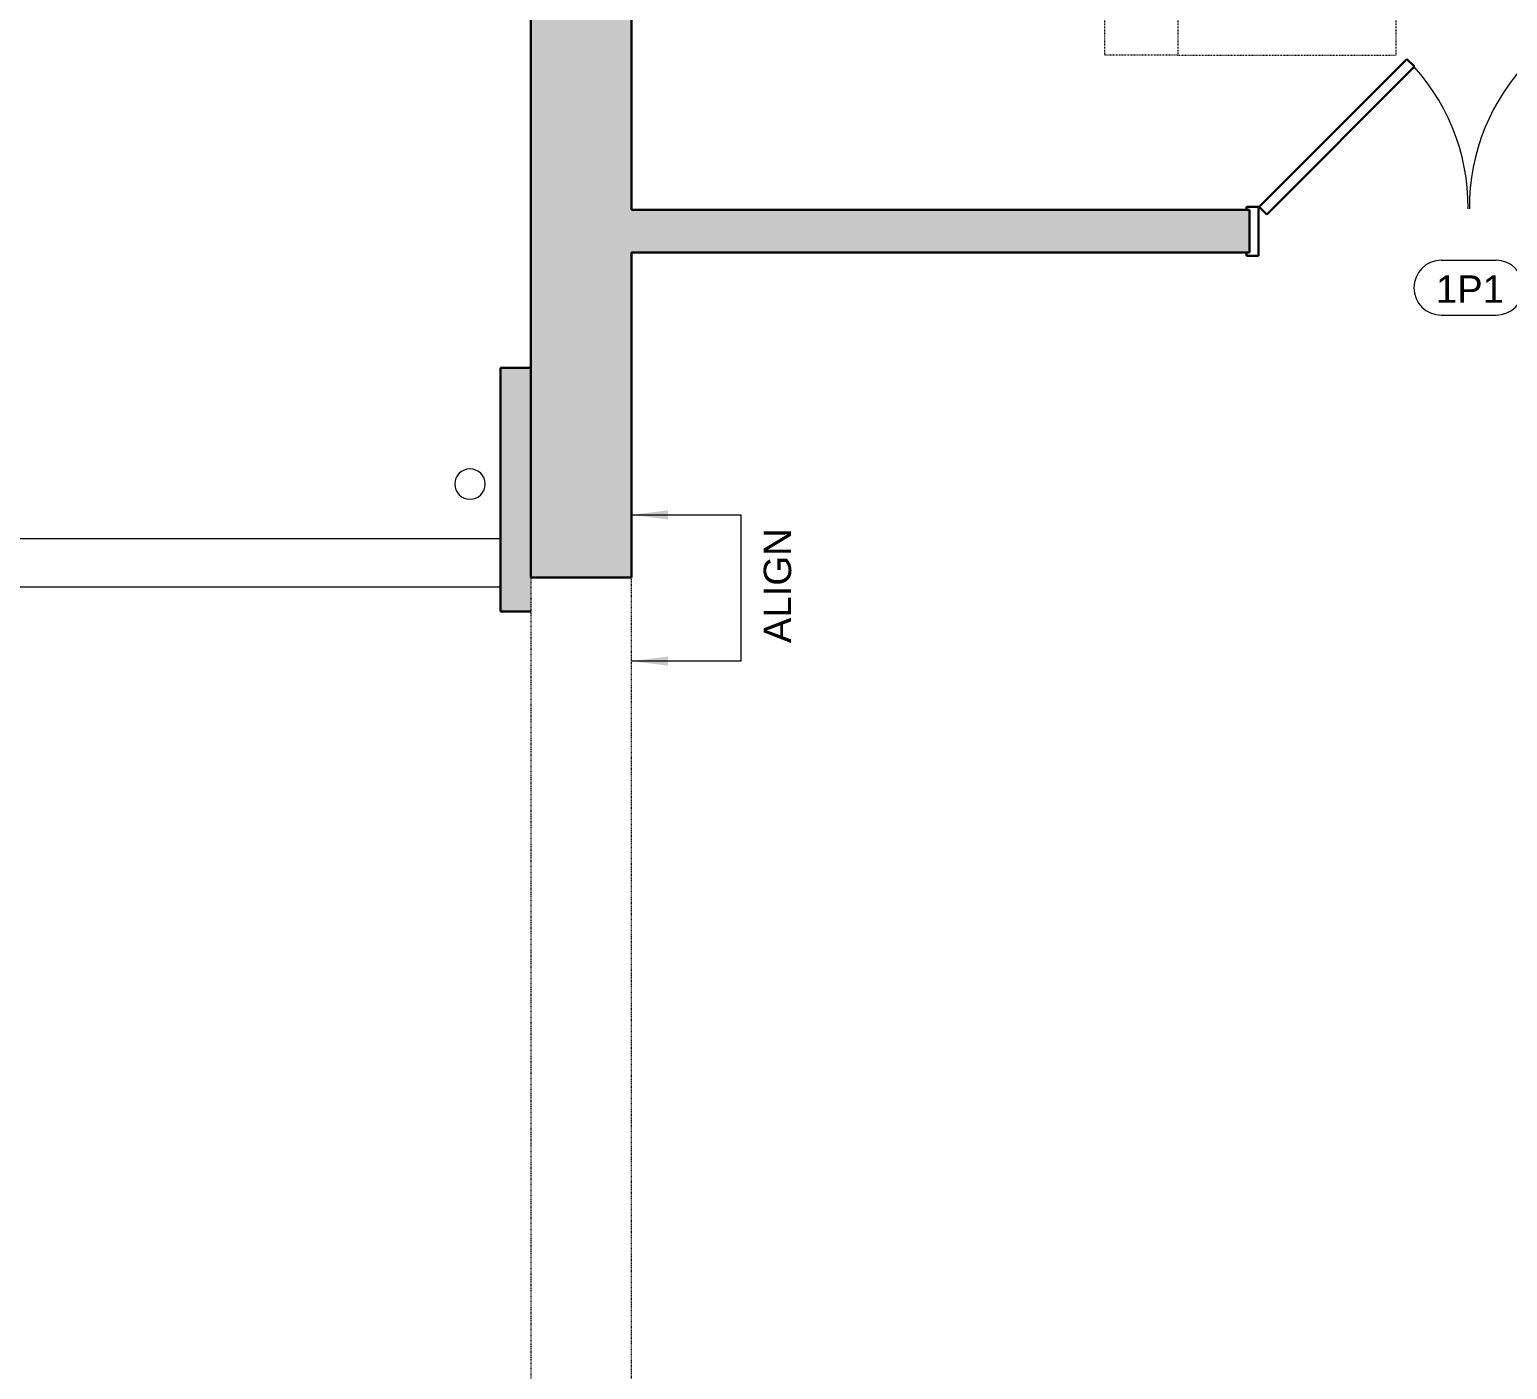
# Model space of a CAD drawing. Header units: inches. Extents: x -1287 to 1590, y -3558 to 989.
# Drawn here: x 382 to 624.6, y 173.2 to 393.1 of the extents above; entities that cross this region are included whole.
import ezdxf

# ---------------------------------------------------------------- set-up
doc = ezdxf.new("R2010")
doc.units = ezdxf.units.IN
doc.header["$MEASUREMENT"] = 0
doc.linetypes.add('Dash', pattern=[0.25, 0.125, -0.125])
doc.linetypes.add('Overhead', pattern=[0.15625, 0.09375, -0.0625])
for name, color, linetype, lineweight in [('A-ANNO-NOTE', 131, 'Continuous', 9), ('A-DETL-GENF', 92, 'Continuous', 18), ('A-DETL-MEDM', 33, 'Continuous', 18), ('A-DOOR', 31, 'Continuous', 18), ('A-DOOR-FRAM', 31, 'Continuous', 30), ('A-DOOR-IDEN', 31, 'Continuous', 9), ('A-FLOR', 192, 'Continuous', 18), ('A-GENM', 13, 'Continuous', 9), ('A-WALL', 113, 'Continuous', 18), ('A-WALL-PATT', 111, 'Continuous', 18), ('I-WALL', 2, 'Continuous', 18)]:
    doc.layers.add(name, color=color, linetype=linetype, lineweight=lineweight)
doc.styles.add('Swis721 Lt BT', font='swissl.ttf', dxfattribs={"height": 4.5})
doc.styles.add('Swis721 Lt BT_1', font='swissl.ttf', dxfattribs={"height": 0.09375})

# ---------------------------------------------------------------- blocks, each defined once
blk = doc.blocks.new('Double Flush - D3 5_9_ X 7_-6680602-1st Floor Construction')
at = {"layer": 'A-DOOR', "color": 8, "lineweight": 30}
for p, q in [((-34.41, 4), (-10.14, 28.26)), ((-8.91, 27.03), (-33.17, 2.76)), ((-10.14, 28.26), (-8.91, 27.03)), ((10.14, 28.26), (8.91, 27.03)), ((8.91, 27.03), (33.17, 2.76)), ((34.41, 4), (10.14, 28.26)), ((-33.17, 2.76), (-34.41, 4)), ((33.17, 2.76), (34.41, 4))]:
    blk.add_line(p, q, dxfattribs=at)
at = {"layer": 'A-DOOR', "lineweight": 9}
for centre, start, end in [((-34.41, 4), 359.5, 45), ((34.41, 4), 135, 180.5)]:
    blk.add_arc(centre, 34.31, start, end, dxfattribs=at)
at = {"layer": 'A-DOOR-FRAM', "color": 8}
for p, q in [((-36.5, 4), (-34.5, 4)), ((-36.5, 4), (-36.5, 3.5)), ((-36.5, 3.5), (-36, 3.5)), ((-36, -3.5), (-36, 3.5)), ((-34.5, -4), (-34.5, 4)), ((34.5, -4), (34.5, 4)), ((34.5, 4), (36.5, 4)), ((36, 3.5), (36.5, 3.5)), ((36, -3.5), (36, 3.5)), ((36.5, 4), (36.5, 3.5)), ((-36.5, -3.5), (-36, -3.5)), ((-36.5, -4), (-36.5, -3.5)), ((-36.5, -4), (-34.5, -4)), ((34.5, -4), (36.5, -4)), ((36, -3.5), (36.5, -3.5)), ((36.5, -4), (36.5, -3.5))]:
    blk.add_line(p, q, dxfattribs=at)
blk = doc.blocks.new('Door-Opening - 96_ x 96_ 4-7365091-1st Floor Construction')
at = {"layer": 'A-DETL-GENF', "linetype": 'Overhead', "lineweight": 9}
for p, q in [((67.68, 8.25), (-68.32, 8.25)), ((-68.32, -8.25), (67.68, -8.25))]:
    blk.add_line(p, q, dxfattribs=at)
at = {"layer": 'A-DETL-MEDM', "lineweight": 30}
for p, q in [((-68.32, 8.25), (-68.32, -8.25)), ((67.68, -8.25), (67.68, 8.25))]:
    blk.add_line(p, q, dxfattribs=at)
blk = doc.blocks.new('Single Flush - D1 3_ X 8_-8256348-1st Floor Construction')
at = {"layer": 'A-DOOR', "lineweight": 30}
for p, q in [((16.16, 38.81), (16.16, 3)), ((17.91, 38.81), (16.16, 38.81)), ((17.91, 3), (17.91, 38.81)), ((16.16, 3), (17.91, 3))]:
    blk.add_line(p, q, dxfattribs=at)
at = {"layer": 'A-DOOR', "lineweight": 9}
blk.add_arc((17.91, 3), 35.81, 90, 180.5, dxfattribs=at)
at = {"layer": 'A-DOOR-FRAM'}
for p, q in [((-20, -2.75), (-20, 3)), ((-20, 3), (-18, 3)), ((-18, -2.75), (-18, 3)), ((18, -2.75), (18, 3)), ((18, 3), (20, 3)), ((20, -2.75), (20, 3)), ((-20, -2.75), (-18, -2.75)), ((18, -2.75), (20, -2.75))]:
    blk.add_line(p, q, dxfattribs=at)
at = {"layer": 'A-GENM', "linetype": 'Dash'}
for p, q in [((-35.91, 62.81), (17.91, 62.81)), ((-35.91, 3), (-35.91, 62.81)), ((17.91, 3), (17.91, 62.81)), ((17.87, 3), (17.91, 3)), ((-29.91, -3), (-29.91, -50.81)), ((-17.91, -3), (-17.91, -50.81)), ((17.87, -3), (17.91, -3)), ((17.91, -3), (17.91, -50.81)), ((-17.91, -50.81), (-29.91, -50.81)), ((-17.91, -50.81), (17.91, -50.81))]:
    blk.add_line(p, q, dxfattribs=at)
blk = doc.blocks.new('Door Tag - Door Tag-41184-1st Floor Construction')
at = {"layer": 'A-DOOR-IDEN'}
for p, q in [((-0.09375, 0.09375), (0.09375, 0.09375)), ((-0.09375, -0.09375), (0.09375, -0.09375))]:
    blk.add_line(p, q, dxfattribs=at)
for centre, start, end in [((-0.09375, 0), 90, 270), ((0.09375, 0), 270, 90)]:
    blk.add_arc(centre, 0.09375, start, end, dxfattribs=at)
blk = doc.blocks.new('Align symbol - U shaped 2016 - symbol_align 01-7599245-1st Floor Construction')
at = {"layer": 'A-ANNO-NOTE'}
for points in [[(-0.0156, 0.125), (0.0156, 0.125), (0, 0)], [(0.4844, 0.125), (0.5156, 0.125), (0.5, 0)]]:
    blk.add_hatch(color=256, dxfattribs=at).paths.add_polyline_path(points, flags=0)
for p, q in [((0, 0.375), (0.5, 0.375)), ((0, 0), (0, 0.375)), ((0.5, 0.375), (0.5, 0))]:
    blk.add_line(p, q, dxfattribs=at)
at = {"layer": 'A-ANNO-NOTE', "insert": (0.4387, 0.4528), "char_height": 0.09375, "width": 0.4545, "attachment_point": 1, "rotation": 180, "style": 'Swis721 Lt BT_1'}
blk.add_mtext('ALIGN', dxfattribs=at)

msp = doc.modelspace()

# ---------------------------------------------------------------- hatches: boundary and pattern name
at = {"layer": 'A-WALL-PATT', "lineweight": 9}
h = msp.add_hatch(color=7, dxfattribs=at)
h.paths.add_polyline_path([(480.78, -1.17), (480.78, 123.89), (464.28, 123.89), (464.28, -1.17)], flags=0)
h.paths.add_polyline_path([(480.78, 163.89), (480.78, 167.2), (464.28, 167.2), (464.28, 163.89)], flags=0)
h.paths.add_polyline_path([(480.78, 303.2), (480.78, 394.76), (464.28, 394.76), (464.28, 303.2)], flags=0)
h.paths.add_polyline_path([(464.28, 430.76), (480.78, 430.76), (480.78, 498.76), (464.28, 498.76), (464.28, 441.91)], flags=0)
h.paths.add_polyline_path([(478.82, 534.76), (480.78, 534.76), (480.78, 814.52), (464.28, 814.52), (464.28, 534.76)], flags=0)
h = msp.add_hatch(color=7, dxfattribs=at)
h.paths.add_polyline_path([(1087.74, 356.51), (1087.74, 363.51), (932.03, 363.51), (932.03, 356.51), (987.57, 356.51)], flags=0)
h.paths.add_polyline_path([(842.89, 356.51), (897.53, 356.51), (897.53, 363.51), (782.03, 363.51), (782.03, 356.51), (842.39, 356.51)], flags=0)
h.paths.add_polyline_path([(582.28, 356.51), (582.28, 363.51), (480.78, 363.51), (480.78, 356.51), (559.15, 356.51)], flags=0)
h.paths.add_polyline_path([(654.28, 356.51), (747.53, 356.51), (747.53, 363.51), (654.28, 363.51)], flags=0)
msp.add_hatch(color=7, dxfattribs=at).paths.add_polyline_path([(459.28, 297.59), (464.28, 297.59), (464.28, 337.59), (459.28, 337.59), (459.28, 303.2)], flags=0)

# ---------------------------------------------------------------- linework, layer by layer
at = {"layer": 'A-FLOR'}
for start, end in [(0, 180), (180, 0)]:
    msp.add_arc((454.28, 318.52), 2.5, start, end, dxfattribs=at)
at = {"layer": 'A-WALL', "color": 8, "lineweight": 30}
for p, q in [((464.28, 394.76), (464.28, 337.59)), ((480.78, 363.51), (480.78, 394.76)), ((582.28, 363.51), (480.78, 363.51)), ((582.28, 356.51), (582.28, 363.51)), ((480.78, 303.2), (480.78, 356.51)), ((480.78, 356.51), (582.28, 356.51))]:
    msp.add_line(p, q, dxfattribs=at)
at = {"layer": 'A-WALL', "lineweight": 9}
for p, q in [((23.22, 309.59), (459.28, 309.59)), ((459.28, 301.59), (23.22, 301.59))]:
    msp.add_line(p, q, dxfattribs=at)
at = {"layer": 'I-WALL', "color": 8, "lineweight": 30}
for p, q in [((459.28, 337.59), (459.28, 297.59)), ((464.28, 337.59), (459.28, 337.59)), ((464.28, 303.2), (464.28, 337.59)), ((459.28, 297.59), (464.28, 297.59))]:
    msp.add_line(p, q, dxfattribs=at)

# ---------------------------------------------------------------- block references
at = {"layer": 'A-ANNO-NOTE', "xscale": 48.00000000000001, "yscale": 48.00000000000001, "zscale": 48.00000000000001, "rotation": 270.0000000000001}
msp.add_blockref('Align symbol - U shaped 2016 - symbol_align 01-7599245-1st Floor Construction', (480.78, 313.46), dxfattribs=at)
at = {"layer": 'A-DOOR'}
for name, p in [('Single Flush - D1 3_ X 8_-8256348-1st Floor Construction', (588.4, 439.76)), ('Double Flush - D3 5_9_ X 7_-6680602-1st Floor Construction', (618.28, 360.01))]:
    msp.add_blockref(name, p, dxfattribs=at)
at = {"layer": 'A-DOOR', "rotation": 89.9999999999999}
msp.add_blockref('Door-Opening - 96_ x 96_ 4-7365091-1st Floor Construction', (472.53, 235.52), dxfattribs=at)
at = {"layer": 'A-DOOR-IDEN', "xscale": 47.99999999999997, "yscale": 47.99999999999997, "zscale": 47.99999999999997}
msp.add_blockref('Door Tag - Door Tag-41184-1st Floor Construction', (618.28, 350.75), dxfattribs=at)

# ---------------------------------------------------------------- texts
at = {"layer": 'A-DOOR-IDEN', "insert": (612.88, 352.77), "char_height": 4.5, "width": 12.8775, "attachment_point": 1, "style": 'Swis721 Lt BT'}
msp.add_mtext('1P1', dxfattribs=at)

doc.saveas('drawing.dxf')
